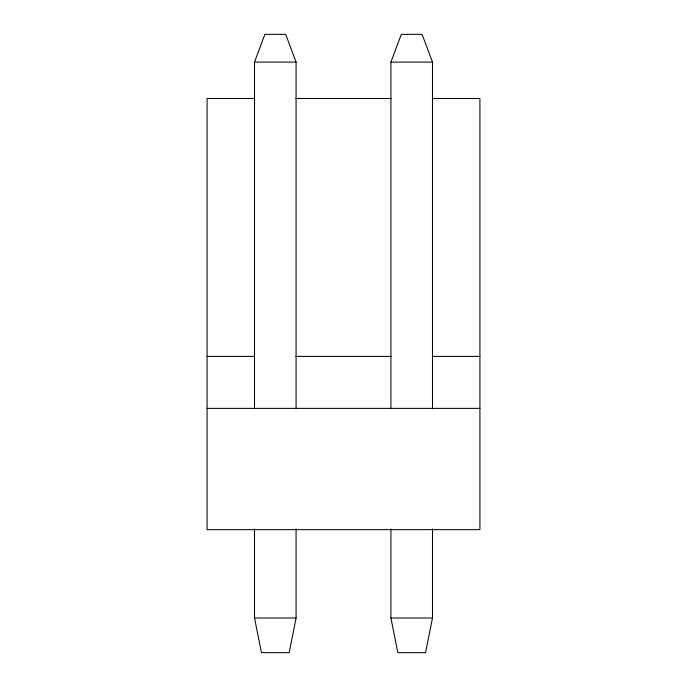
<?xml version="1.0" encoding="UTF-8"?>
<svg xmlns="http://www.w3.org/2000/svg" width="687" height="687" viewBox="0 0 687 687"><rect width="100%" height="100%" fill="white"/><g stroke="black" fill="none" stroke-linecap="round" stroke-linejoin="round"><path stroke-width="1.03" d="M296.08 528.921L296.08 617.999L289.158 652.65L261.438 652.65L254.508 617.999L254.508 528.921M432.492 528.921L432.492 617.999L425.562 652.65L397.842 652.65L390.92 617.999L390.92 528.921M254.508 408.722L254.508 62.07L264.899 34.35L285.689 34.35L296.08 62.07L296.08 408.722M390.92 408.722L390.92 62.07L401.311 34.35L422.101 34.35L432.492 62.07L432.492 408.722M254.508 62.07L296.08 62.07M390.92 62.07L432.492 62.07M254.164 98.49L207.088 98.49L207.088 529.651L479.912 529.651L479.912 98.49L432.836 98.49M295.891 98.49L391.109 98.49M207.088 356.407L254.164 356.407M295.891 356.407L391.109 356.407M432.836 356.407L479.912 356.407M207.088 408.379L479.912 408.379M254.508 617.999L296.08 617.999M390.92 617.999L432.492 617.999"/></g></svg>
